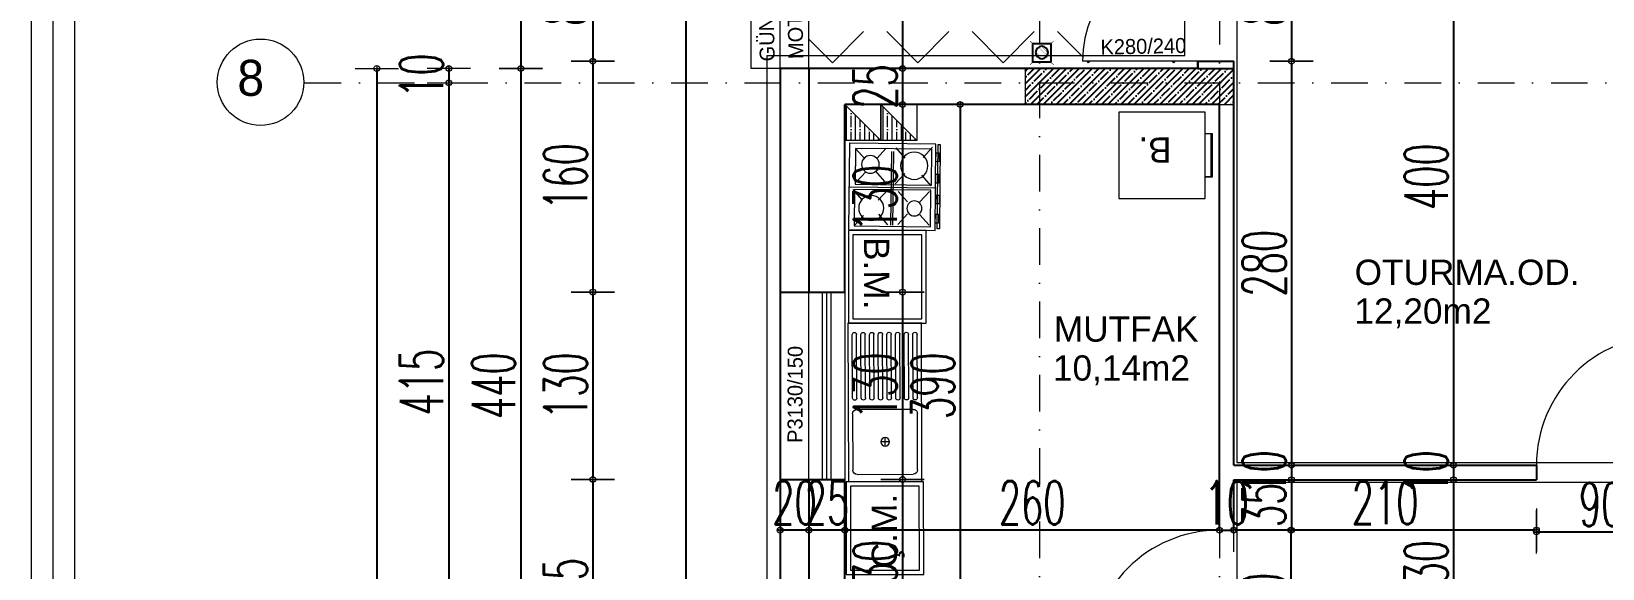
# Model space of a CAD drawing. Header units: millimetres. Extents: x -16104 to 67872, y -88009 to 12107.
# Drawn here: x 24713 to 25803, y -5982 to -5609 of the extents above; entities that cross this region are included whole.
import ezdxf

# ---------------------------------------------------------------- set-up
doc = ezdxf.new("R2010")
doc.units = ezdxf.units.MM
doc.linetypes.add('ACAD_ISO07W100', pattern=[3, 0, -3])
doc.linetypes.add('DASHDOTX2', pattern=[50.8, 25.4, -12.7, 0, -12.7])
doc.layers.get('0').update_dxf_attribs({"color": 241})
for name, color, linetype, lineweight in [('AKS', 1, 'ACAD_ISO07W100', 5), ('akslar', 144, 'Continuous', 20), ('baca', 46, 'Continuous', 5), ('balkon', 6, 'Continuous', 5), ('c05', 32, 'Continuous', 13), ('duvar', 123, 'Continuous', 25), ('emsal&kolon', 1, 'Continuous', 5), ('kapı', 3, 'Continuous', 5), ('OLCU', 54, 'Continuous', 13), ('pencere', 5, 'Continuous', 5), ('POZ', 36, 'Continuous', 18), ('SıVA', 40, 'Continuous', 9), ('tefriş', 30, 'Continuous', 5), ('ÖLÇÜ', 252, 'Continuous', 20)]:
    doc.layers.add(name, color=color, linetype=linetype, lineweight=lineweight)
doc.styles.add('DIM', font='Txttw.shx', dxfattribs={"width": 0.6})
doc.styles.add('M2', font='stylu.ttf', dxfattribs={"height": 10})
doc.dimstyles.new('50', dxfattribs={"dimscale": 0, "dimtxt": 30, "dimasz": 1, "dimexe": 0, "dimexo": 2, "dimgap": 4, "dimtad": 1, "dimdec": 0, "dimzin": 0, "dimdsep": 46, "dimtxsty": 'DIM', "dimblk1": 'DOT', "dimblk2": 'DOT', "dimsah": 1, "dimcen": 1.5, "dimdle": 3, "dimse1": 1, "dimse2": 1, "dimclrd": 256, "dimclre": 9, "dimclrt": 256, "dimadec": 0, "dimazin": 0, "dimtfac": 0.24, "dimtdec": 0, "dimtix": 1, "dimtmove": 2, "dimatfit": 3, "dimldrblk": 'DOT', "dimfxl": 0, "dimtolj": 1, "dimtzin": 15, "dimarcsym": 0})

# ---------------------------------------------------------------- blocks, each defined once
blk = doc.blocks.new('DOT')
for p, q in [((0, 15), (0, -15)), ((-2, 0), (0, 0)), ((2, 0), (0, 0))]:
    blk.add_line(p, q)
blk.add_circle((0, 0), 2)
blk = doc.blocks.new('*D7578')
at = {"layer": 'Defpoints', "color": 0, "transparency": 16777216}
for p in [(25317.4, -5484.6), (25317.4, -5634.6), (25317.4, -5634.6)]:
    blk.add_point(p, dxfattribs=at)
at = {"layer": 'OLCU', "lineweight": -2, "transparency": 16777216}
blk.add_line((25317.4, -5485.6), (25317.4, -5633.6), dxfattribs=at)
for p, rotation in [((25317.4, -5484.6), 90), ((25317.4, -5634.6), 270)]:
    blk.add_blockref('DOT', p, dxfattribs=dict(at, rotation=rotation))
at = {"layer": 'OLCU', "transparency": 16777216, "insert": (25298.4, -5559.6), "char_height": 30, "attachment_point": 5, "rotation": 90, "style": 'DIM'}
blk.add_mtext('\\A1;150', dxfattribs=at)
blk = doc.blocks.new('*D7579')
at = {"layer": 'Defpoints', "color": 0, "transparency": 16777216}
for p in [(25317.4, -5634.6), (25317.4, -5659.6), (25317.4, -5659.6)]:
    blk.add_point(p, dxfattribs=at)
at = {"layer": 'OLCU', "lineweight": -2, "transparency": 16777216}
for p, q in [((25317.4, -5633.6), (25317.4, -5632.6)), ((25317.4, -5634.6), (25317.4, -5659.6)), ((25317.4, -5660.6), (25317.4, -5661.6))]:
    blk.add_line(p, q, dxfattribs=at)
for p, rotation in [((25317.4, -5634.6), 270), ((25317.4, -5659.6), 90)]:
    blk.add_blockref('DOT', p, dxfattribs=dict(at, rotation=rotation))
at = {"layer": 'OLCU', "transparency": 16777216, "insert": (25298.4, -5647.1), "char_height": 30, "attachment_point": 5, "rotation": 90, "style": 'DIM'}
blk.add_mtext('\\A1;25', dxfattribs=at)
blk = doc.blocks.new('*D7580')
at = {"layer": 'Defpoints', "color": 0, "transparency": 16777216}
for p in [(25277.4, -5659.6), (25277.4, -5789.7), (25317.4, -5789.7)]:
    blk.add_point(p, dxfattribs=at)
at = {"layer": 'OLCU', "lineweight": -2, "transparency": 16777216}
blk.add_line((25317.4, -5660.6), (25317.4, -5788.7), dxfattribs=at)
for p, rotation in [((25317.4, -5659.6), 90), ((25317.4, -5789.7), 270)]:
    blk.add_blockref('DOT', p, dxfattribs=dict(at, rotation=rotation))
at = {"layer": 'OLCU', "transparency": 16777216, "insert": (25298.4, -5724.6), "char_height": 30, "attachment_point": 5, "rotation": 90, "style": 'DIM'}
blk.add_mtext('\\A1;130', dxfattribs=at)
blk = doc.blocks.new('*D7581')
at = {"layer": 'Defpoints', "color": 0, "transparency": 16777216}
for p in [(25277.4, -5789.7), (25277.4, -5919.7), (25317.4, -5919.7)]:
    blk.add_point(p, dxfattribs=at)
at = {"layer": 'OLCU', "lineweight": -2, "transparency": 16777216}
blk.add_line((25317.4, -5790.7), (25317.4, -5918.7), dxfattribs=at)
for p, rotation in [((25317.4, -5789.7), 90), ((25317.4, -5919.7), 270)]:
    blk.add_blockref('DOT', p, dxfattribs=dict(at, rotation=rotation))
at = {"layer": 'OLCU', "transparency": 16777216, "insert": (25298.4, -5854.7), "char_height": 30, "attachment_point": 5, "rotation": 90, "style": 'DIM'}
blk.add_mtext('\\A1;130', dxfattribs=at)
blk = doc.blocks.new('*D7267')
at = {"layer": 'Defpoints', "color": 0, "transparency": 16777216}
for p in [(25277.4, -5919.7), (25277.4, -6049.9), (25317.4, -6049.9)]:
    blk.add_point(p, dxfattribs=at)
at = {"layer": 'OLCU', "lineweight": -2, "transparency": 16777216}
blk.add_line((25317.4, -5920.7), (25317.4, -6048.9), dxfattribs=at)
for p, rotation in [((25317.4, -5919.7), 90), ((25317.4, -6049.9), 270)]:
    blk.add_blockref('DOT', p, dxfattribs=dict(at, rotation=rotation))
at = {"layer": 'OLCU', "transparency": 16777216, "insert": (25298.4, -5984.8), "char_height": 30, "attachment_point": 5, "rotation": 90, "style": 'DIM'}
blk.add_mtext('\\A1;130', dxfattribs=at)
blk = doc.blocks.new('*D7270')
at = {"layer": 'Defpoints', "color": 0, "transparency": 16777216}
for p in [(25327.4, -5659.6), (25332.4, -6049.9), (25357.4, -6049.9)]:
    blk.add_point(p, dxfattribs=at)
at = {"layer": 'OLCU', "lineweight": -2, "transparency": 16777216}
blk.add_line((25357.4, -5660.6), (25357.4, -6048.9), dxfattribs=at)
for p, rotation in [((25357.4, -5659.6), 90), ((25357.4, -6049.9), 270)]:
    blk.add_blockref('DOT', p, dxfattribs=dict(at, rotation=rotation))
at = {"layer": 'OLCU', "transparency": 16777216, "insert": (25338.4, -5854.7), "char_height": 30, "attachment_point": 5, "rotation": 90, "style": 'DIM'}
blk.add_mtext('\\A1;390', dxfattribs=at)
blk = doc.blocks.new('*D7277')
at = {"layer": 'Defpoints', "color": 0, "transparency": 16777216}
for p in [(25530.7, -5549.6), (25530.7, -5629.6), (25587.4, -5629.6)]:
    blk.add_point(p, dxfattribs=at)
at = {"layer": 'OLCU', "lineweight": -2, "transparency": 16777216}
blk.add_line((25587.4, -5550.6), (25587.4, -5628.6), dxfattribs=at)
for p, rotation in [((25587.4, -5549.6), 90), ((25587.4, -5629.6), 270)]:
    blk.add_blockref('DOT', p, dxfattribs=dict(at, rotation=rotation))
at = {"layer": 'OLCU', "transparency": 16777216, "insert": (25568.4, -5589.6), "char_height": 30, "attachment_point": 5, "rotation": 90, "style": 'DIM'}
blk.add_mtext('\\A1;80', dxfattribs=at)
blk = doc.blocks.new('*D7587')
at = {"layer": 'Defpoints', "color": 0, "transparency": 16777216}
for p in [(25547.4, -5629.6), (25547.4, -5909.9), (25587.4, -5909.9)]:
    blk.add_point(p, dxfattribs=at)
at = {"layer": 'OLCU', "lineweight": -2, "transparency": 16777216}
blk.add_line((25587.4, -5630.6), (25587.4, -5908.9), dxfattribs=at)
for p, rotation in [((25587.4, -5629.6), 90), ((25587.4, -5909.9), 270)]:
    blk.add_blockref('DOT', p, dxfattribs=dict(at, rotation=rotation))
at = {"layer": 'OLCU', "transparency": 16777216, "insert": (25568.4, -5769.7), "char_height": 30, "attachment_point": 5, "rotation": 90, "style": 'DIM'}
blk.add_mtext('\\A1;280', dxfattribs=at)
blk = doc.blocks.new('*D7278')
at = {"layer": 'Defpoints', "color": 0, "transparency": 16777216}
for p in [(25587.4, -5909.9), (25587.4, -5919.9), (25587.4, -5919.9)]:
    blk.add_point(p, dxfattribs=at)
at = {"layer": 'OLCU', "lineweight": -2, "transparency": 16777216}
for p, q in [((25587.4, -5908.9), (25587.4, -5907.9)), ((25587.4, -5909.9), (25587.4, -5919.9)), ((25587.4, -5920.9), (25587.4, -5921.9))]:
    blk.add_line(p, q, dxfattribs=at)
for p, rotation in [((25587.4, -5909.9), 270), ((25587.4, -5919.9), 90)]:
    blk.add_blockref('DOT', p, dxfattribs=dict(at, rotation=rotation))
at = {"layer": 'OLCU', "transparency": 16777216, "insert": (25568.4, -5914.9), "char_height": 30, "attachment_point": 5, "rotation": 90, "style": 'DIM'}
blk.add_mtext('\\A1;10', dxfattribs=at)
blk = doc.blocks.new('*D7588')
at = {"layer": 'Defpoints', "color": 0, "transparency": 16777216}
for p in [(25547.4, -5919.9), (25547.4, -5954.9), (25587.3, -5954.9)]:
    blk.add_point(p, dxfattribs=at)
at = {"layer": 'OLCU', "lineweight": -2, "transparency": 16777216}
for p, q in [((25587.3, -5918.9), (25587.3, -5917.9)), ((25587.3, -5919.9), (25587.3, -5954.9)), ((25587.3, -5955.9), (25587.3, -5956.9))]:
    blk.add_line(p, q, dxfattribs=at)
for p, rotation in [((25587.3, -5919.9), 270), ((25587.3, -5954.9), 90)]:
    blk.add_blockref('DOT', p, dxfattribs=dict(at, rotation=rotation))
at = {"layer": 'OLCU', "transparency": 16777216, "insert": (25568.3, -5937.4), "char_height": 30, "attachment_point": 5, "rotation": 90, "style": 'DIM'}
blk.add_mtext('\\A1;35', dxfattribs=at)
blk = doc.blocks.new('*D7279')
at = {"layer": 'Defpoints', "color": 0, "transparency": 16777216}
for p in [(25547.4, -5954.9), (25547.4, -6044.9), (25587, -6044.9)]:
    blk.add_point(p, dxfattribs=at)
at = {"layer": 'OLCU', "lineweight": -2, "transparency": 16777216}
blk.add_line((25587, -5955.9), (25587, -6043.9), dxfattribs=at)
for p, rotation in [((25587, -5954.9), 90), ((25587, -6044.9), 270)]:
    blk.add_blockref('DOT', p, dxfattribs=dict(at, rotation=rotation))
at = {"layer": 'OLCU', "transparency": 16777216, "insert": (25568, -5999.9), "char_height": 30, "attachment_point": 5, "rotation": 90, "style": 'DIM'}
blk.add_mtext('\\A1;90', dxfattribs=at)
blk = doc.blocks.new('*D7589')
at = {"layer": 'Defpoints', "color": 0, "transparency": 16777216}
for p in [(25699.9, -5509.6), (25699.9, -5909.9), (25699.9, -5909.9)]:
    blk.add_point(p, dxfattribs=at)
at = {"layer": 'OLCU', "lineweight": -2, "transparency": 16777216}
blk.add_line((25699.9, -5510.6), (25699.9, -5908.9), dxfattribs=at)
for p, rotation in [((25699.9, -5509.6), 90), ((25699.9, -5909.9), 270)]:
    blk.add_blockref('DOT', p, dxfattribs=dict(at, rotation=rotation))
at = {"layer": 'OLCU', "transparency": 16777216, "insert": (25680.9, -5709.7), "char_height": 30, "attachment_point": 5, "rotation": 90, "style": 'DIM'}
blk.add_mtext('\\A1;400', dxfattribs=at)
blk = doc.blocks.new('*D7284')
at = {"layer": 'Defpoints', "color": 0, "transparency": 16777216}
for p in [(25699.9, -5909.9), (25699.9, -5919.9), (25699.9, -5919.9)]:
    blk.add_point(p, dxfattribs=at)
at = {"layer": 'OLCU', "lineweight": -2, "transparency": 16777216}
for p, q in [((25699.9, -5908.9), (25699.9, -5907.9)), ((25699.9, -5909.9), (25699.9, -5919.9)), ((25699.9, -5920.9), (25699.9, -5921.9))]:
    blk.add_line(p, q, dxfattribs=at)
for p, rotation in [((25699.9, -5909.9), 270), ((25699.9, -5919.9), 90)]:
    blk.add_blockref('DOT', p, dxfattribs=dict(at, rotation=rotation))
at = {"layer": 'OLCU', "transparency": 16777216, "insert": (25680.9, -5914.9), "char_height": 30, "attachment_point": 5, "rotation": 90, "style": 'DIM'}
blk.add_mtext('\\A1;10', dxfattribs=at)
blk = doc.blocks.new('*D7285')
at = {"layer": 'Defpoints', "color": 0, "transparency": 16777216}
for p in [(25699.9, -5919.9), (25699.9, -6049.9), (25699.9, -6049.9)]:
    blk.add_point(p, dxfattribs=at)
at = {"layer": 'OLCU', "lineweight": -2, "transparency": 16777216}
blk.add_line((25699.9, -5920.9), (25699.9, -6048.9), dxfattribs=at)
for p, rotation in [((25699.9, -5919.9), 90), ((25699.9, -6049.9), 270)]:
    blk.add_blockref('DOT', p, dxfattribs=dict(at, rotation=rotation))
at = {"layer": 'OLCU', "transparency": 16777216, "insert": (25680.9, -5984.9), "char_height": 30, "attachment_point": 5, "rotation": 90, "style": 'DIM'}
blk.add_mtext('\\A1;130', dxfattribs=at)
blk = doc.blocks.new('*D7323')
at = {"layer": 'Defpoints', "color": 0, "transparency": 16777216}
for p in [(25537.4, -5954.9), (25547.4, -5954.9), (25547.4, -5954.9)]:
    blk.add_point(p, dxfattribs=at)
at = {"layer": 'OLCU', "lineweight": -2, "transparency": 16777216}
for p, q in [((25536.4, -5954.9), (25535.4, -5954.9)), ((25537.4, -5954.9), (25547.4, -5954.9)), ((25548.4, -5954.9), (25549.4, -5954.9))]:
    blk.add_line(p, q, dxfattribs=at)
blk.add_blockref('DOT', (25537.4, -5954.9), dxfattribs=at)
at = {"layer": 'OLCU', "lineweight": -2, "transparency": 16777216, "rotation": 180}
blk.add_blockref('DOT', (25547.4, -5954.9), dxfattribs=at)
at = {"layer": 'OLCU', "transparency": 16777216, "insert": (25542.4, -5935.9), "char_height": 30, "attachment_point": 5, "style": 'DIM'}
blk.add_mtext('\\A1;10', dxfattribs=at)
blk = doc.blocks.new('*D7324')
at = {"layer": 'Defpoints', "color": 0, "transparency": 16777216}
for p in [(25277.4, -5954.9), (25277.4, -5954.9), (25537.4, -5954.9)]:
    blk.add_point(p, dxfattribs=at)
at = {"layer": 'OLCU', "lineweight": -2, "transparency": 16777216}
blk.add_line((25536.4, -5954.9), (25278.4, -5954.9), dxfattribs=at)
at = {"layer": 'OLCU', "lineweight": -2, "transparency": 16777216, "rotation": 180}
blk.add_blockref('DOT', (25277.4, -5954.9), dxfattribs=at)
at = {"layer": 'OLCU', "lineweight": -2, "transparency": 16777216}
blk.add_blockref('DOT', (25537.4, -5954.9), dxfattribs=at)
at = {"layer": 'OLCU', "transparency": 16777216, "insert": (25407.4, -5935.9), "char_height": 30, "attachment_point": 5, "style": 'DIM'}
blk.add_mtext('\\A1;260', dxfattribs=at)
blk = doc.blocks.new('*D7325')
at = {"layer": 'Defpoints', "color": 0, "transparency": 16777216}
for p in [(25252.4, -5954.9), (25252.4, -5954.9), (25277.4, -5954.9)]:
    blk.add_point(p, dxfattribs=at)
at = {"layer": 'OLCU', "lineweight": -2, "transparency": 16777216}
for p, q in [((25251.4, -5954.9), (25250.4, -5954.9)), ((25277.4, -5954.9), (25252.4, -5954.9)), ((25278.4, -5954.9), (25279.4, -5954.9))]:
    blk.add_line(p, q, dxfattribs=at)
blk.add_blockref('DOT', (25252.4, -5954.9), dxfattribs=at)
at = {"layer": 'OLCU', "lineweight": -2, "transparency": 16777216, "rotation": 180}
blk.add_blockref('DOT', (25277.4, -5954.9), dxfattribs=at)
at = {"layer": 'OLCU', "transparency": 16777216, "insert": (25264.9, -5935.9), "char_height": 30, "attachment_point": 5, "style": 'DIM'}
blk.add_mtext('\\A1;25', dxfattribs=at)
blk = doc.blocks.new('*D7326')
at = {"layer": 'Defpoints', "color": 0, "transparency": 16777216}
for p in [(25232.4, -5954.9), (25232.4, -5954.9), (25252.4, -5954.9)]:
    blk.add_point(p, dxfattribs=at)
at = {"layer": 'OLCU', "lineweight": -2, "transparency": 16777216}
for p, q in [((25231.4, -5954.9), (25230.4, -5954.9)), ((25252.4, -5954.9), (25232.4, -5954.9)), ((25253.4, -5954.9), (25254.4, -5954.9))]:
    blk.add_line(p, q, dxfattribs=at)
blk.add_blockref('DOT', (25232.4, -5954.9), dxfattribs=at)
at = {"layer": 'OLCU', "lineweight": -2, "transparency": 16777216, "rotation": 180}
blk.add_blockref('DOT', (25252.4, -5954.9), dxfattribs=at)
at = {"layer": 'OLCU', "transparency": 16777216, "insert": (25242.4, -5935.9), "char_height": 30, "attachment_point": 5, "style": 'DIM'}
blk.add_mtext('\\A1;20', dxfattribs=at)
blk = doc.blocks.new('*D7622')
at = {"layer": 'Defpoints', "color": 0, "transparency": 16777216}
for p in [(25547.4, -5919.9), (25757.4, -5919.9), (25757.4, -5954.8)]:
    blk.add_point(p, dxfattribs=at)
at = {"layer": 'OLCU', "lineweight": -2, "transparency": 16777216}
blk.add_line((25548.4, -5954.8), (25756.4, -5954.8), dxfattribs=at)
at = {"layer": 'OLCU', "lineweight": -2, "transparency": 16777216, "rotation": 180}
blk.add_blockref('DOT', (25547.4, -5954.8), dxfattribs=at)
at = {"layer": 'OLCU', "lineweight": -2, "transparency": 16777216}
blk.add_blockref('DOT', (25757.4, -5954.8), dxfattribs=at)
at = {"layer": 'OLCU', "transparency": 16777216, "insert": (25652.4, -5935.8), "char_height": 30, "attachment_point": 5, "style": 'DIM'}
blk.add_mtext('\\A1;210', dxfattribs=at)
blk = doc.blocks.new('*D7623')
at = {"layer": 'Defpoints', "color": 0, "transparency": 16777216}
for p in [(25757.4, -5919.9), (25847.4, -5919.9), (25847.4, -5956.1)]:
    blk.add_point(p, dxfattribs=at)
at = {"layer": 'OLCU', "lineweight": -2, "transparency": 16777216}
blk.add_line((25758.4, -5956.1), (25846.4, -5956.1), dxfattribs=at)
at = {"layer": 'OLCU', "lineweight": -2, "transparency": 16777216, "rotation": 180}
blk.add_blockref('DOT', (25757.4, -5956.1), dxfattribs=at)
at = {"layer": 'OLCU', "lineweight": -2, "transparency": 16777216}
blk.add_blockref('DOT', (25847.4, -5956.1), dxfattribs=at)
at = {"layer": 'OLCU', "transparency": 16777216, "insert": (25802.4, -5937.1), "char_height": 30, "attachment_point": 5, "style": 'DIM'}
blk.add_mtext('\\A1;90', dxfattribs=at)
blk = doc.blocks.new('*D7420')
at = {"layer": 'Defpoints', "color": 0, "transparency": 16777216}
for p in [(25402.4, -5269.6), (25412.4, -6281.8), (25412.4, -6316.8)]:
    blk.add_point(p, dxfattribs=at)
at = {"layer": 'OLCU', "lineweight": -2, "transparency": 16777216}
for p, q in [((25401.4, -6281.8), (25400.4, -6281.8)), ((25402.4, -6281.8), (25412.4, -6281.8)), ((25413.4, -6281.8), (25414.4, -6281.8))]:
    blk.add_line(p, q, dxfattribs=at)
blk.add_blockref('DOT', (25402.4, -6281.8), dxfattribs=at)
at = {"layer": 'OLCU', "lineweight": -2, "transparency": 16777216, "rotation": 180}
blk.add_blockref('DOT', (25412.4, -6281.8), dxfattribs=at)
at = {"layer": 'OLCU', "transparency": 16777216, "insert": (25407.4, -6262.8), "char_height": 30, "attachment_point": 5, "style": 'DIM'}
blk.add_mtext('\\A1;10', dxfattribs=at)
blk = doc.blocks.new('*D7422')
at = {"layer": 'Defpoints', "color": 0, "transparency": 16777216}
for p in [(25537.4, -5234.6), (26042.3, -5234.6), (26042.3, -6281.8)]:
    blk.add_point(p, dxfattribs=at)
at = {"layer": 'OLCU', "lineweight": -2, "transparency": 16777216}
blk.add_line((25538.4, -5234.6), (26041.3, -5234.6), dxfattribs=at)
at = {"layer": 'OLCU', "lineweight": -2, "transparency": 16777216, "rotation": 180}
blk.add_blockref('DOT', (25537.4, -5234.6), dxfattribs=at)
at = {"layer": 'OLCU', "lineweight": -2, "transparency": 16777216}
blk.add_blockref('DOT', (26042.3, -5234.6), dxfattribs=at)
at = {"layer": 'OLCU', "transparency": 16777216, "insert": (25789.9, -5215.6), "char_height": 30, "attachment_point": 5, "style": 'DIM'}
blk.add_mtext('\\A1;505', dxfattribs=at)
blk = doc.blocks.new('*D7430')
at = {"layer": 'Defpoints', "color": 0, "transparency": 16777216}
for p in [(25152.4, -5789.7), (25102.4, -5919.7), (25152.4, -5919.7)]:
    blk.add_point(p, dxfattribs=at)
at = {"layer": 'OLCU', "lineweight": -2, "transparency": 16777216}
blk.add_line((25102.4, -5790.7), (25102.4, -5918.7), dxfattribs=at)
for p, rotation in [((25102.4, -5789.7), 90), ((25102.4, -5919.7), 270)]:
    blk.add_blockref('DOT', p, dxfattribs=dict(at, rotation=rotation))
at = {"layer": 'OLCU', "transparency": 16777216, "insert": (25083.4, -5854.7), "char_height": 30, "attachment_point": 5, "rotation": 90, "style": 'DIM'}
blk.add_mtext('\\A1;130', dxfattribs=at)
blk = doc.blocks.new('*D7431')
at = {"layer": 'Defpoints', "color": 0, "transparency": 16777216}
for p in [(25152.4, -5919.7), (25102.4, -6074.9), (25152.4, -6074.9)]:
    blk.add_point(p, dxfattribs=at)
at = {"layer": 'OLCU', "lineweight": -2, "transparency": 16777216}
blk.add_line((25102.4, -5920.7), (25102.4, -6073.9), dxfattribs=at)
for p, rotation in [((25102.4, -5919.7), 90), ((25102.4, -6074.9), 270)]:
    blk.add_blockref('DOT', p, dxfattribs=dict(at, rotation=rotation))
at = {"layer": 'OLCU', "transparency": 16777216, "insert": (25083.4, -5997.3), "char_height": 30, "attachment_point": 5, "rotation": 90, "style": 'DIM'}
blk.add_mtext('\\A1;155', dxfattribs=at)
blk = doc.blocks.new('*D7440')
at = {"layer": 'Defpoints', "color": 0, "transparency": 16777216}
for p in [(24987.4, -5634.6), (24952.4, -7444.1), (24987.4, -7444.1)]:
    blk.add_point(p, dxfattribs=at)
at = {"layer": 'OLCU', "lineweight": -2, "transparency": 16777216}
blk.add_line((24952.4, -5635.6), (24952.4, -7443.1), dxfattribs=at)
for p, rotation in [((24952.4, -5634.6), 90), ((24952.4, -7444.1), 270)]:
    blk.add_blockref('DOT', p, dxfattribs=dict(at, rotation=rotation))
at = {"layer": 'OLCU', "transparency": 16777216, "insert": (24933.4, -6539.3), "char_height": 30, "attachment_point": 5, "rotation": 90, "style": 'DIM'}
blk.add_mtext('\\A1;1810', dxfattribs=at)
blk = doc.blocks.new('*D7466')
at = {"layer": 'Defpoints', "color": 0, "transparency": 16777216}
for p in [(25152.4, -5549.6), (25102.4, -5629.6), (25152.4, -5629.6)]:
    blk.add_point(p, dxfattribs=at)
at = {"layer": 'OLCU', "lineweight": -2, "transparency": 16777216}
blk.add_line((25102.4, -5550.6), (25102.4, -5628.6), dxfattribs=at)
for p, rotation in [((25102.4, -5549.6), 90), ((25102.4, -5629.6), 270)]:
    blk.add_blockref('DOT', p, dxfattribs=dict(at, rotation=rotation))
at = {"layer": 'OLCU', "transparency": 16777216, "insert": (25083.4, -5589.6), "char_height": 30, "attachment_point": 5, "rotation": 90, "style": 'DIM'}
blk.add_mtext('\\A1;80', dxfattribs=at)
blk = doc.blocks.new('*D7467')
at = {"layer": 'Defpoints', "color": 0, "transparency": 16777216}
for p in [(25152.4, -5629.6), (25102.4, -5789.7), (25152.4, -5789.7)]:
    blk.add_point(p, dxfattribs=at)
at = {"layer": 'OLCU', "lineweight": -2, "transparency": 16777216}
blk.add_line((25102.4, -5630.6), (25102.4, -5788.7), dxfattribs=at)
for p, rotation in [((25102.4, -5629.6), 90), ((25102.4, -5789.7), 270)]:
    blk.add_blockref('DOT', p, dxfattribs=dict(at, rotation=rotation))
at = {"layer": 'OLCU', "transparency": 16777216, "insert": (25083.4, -5709.6), "char_height": 30, "attachment_point": 5, "rotation": 90, "style": 'DIM'}
blk.add_mtext('\\A1;160', dxfattribs=at)
blk = doc.blocks.new('*D7474')
at = {"layer": 'Defpoints', "color": 0, "transparency": 16777216}
for p in [(25152.4, -5634.6), (25052.4, -6074.9), (25152.4, -6074.9)]:
    blk.add_point(p, dxfattribs=at)
at = {"layer": 'OLCU', "lineweight": -2, "transparency": 16777216}
blk.add_line((25052.4, -5635.6), (25052.4, -6073.9), dxfattribs=at)
for p, rotation in [((25052.4, -5634.6), 90), ((25052.4, -6074.9), 270)]:
    blk.add_blockref('DOT', p, dxfattribs=dict(at, rotation=rotation))
at = {"layer": 'OLCU', "transparency": 16777216, "insert": (25033.4, -5854.7), "char_height": 30, "attachment_point": 5, "rotation": 90, "style": 'DIM'}
blk.add_mtext('\\A1;440', dxfattribs=at)
blk = doc.blocks.new('*D7475')
at = {"layer": 'Defpoints', "color": 0, "transparency": 16777216}
for p in [(25152.4, -5484.6), (25052.4, -5634.6), (25152.4, -5634.6)]:
    blk.add_point(p, dxfattribs=at)
at = {"layer": 'OLCU', "lineweight": -2, "transparency": 16777216}
blk.add_line((25052.4, -5485.6), (25052.4, -5633.6), dxfattribs=at)
for p, rotation in [((25052.4, -5484.6), 90), ((25052.4, -5634.6), 270)]:
    blk.add_blockref('DOT', p, dxfattribs=dict(at, rotation=rotation))
at = {"layer": 'OLCU', "transparency": 16777216, "insert": (25033.4, -5559.6), "char_height": 30, "attachment_point": 5, "rotation": 90, "style": 'DIM'}
blk.add_mtext('\\A1;150', dxfattribs=at)
blk = doc.blocks.new('ocak')
at = {"layer": 'tefriş', "linetype": 'Continuous'}
for p, q in [((16296.7, -4660.2), (16356.7, -4660.2)), ((16296.7, -4720.2), (16296.7, -4660.2)), ((16300.3, -4664.4), (16325.2, -4664.4)), ((16300.3, -4717.4), (16300.3, -4664.4)), ((16307.5, -4670.9), (16300.3, -4664.4)), ((16316.6, -4671.6), (16323.8, -4665.1)), ((16325.2, -4664.4), (16325.2, -4717.4)), ((16327.1, -4660.2), (16327.1, -4720.2)), ((16336, -4669.4), (16328.8, -4663)), ((16328.8, -4664), (16354.1, -4664)), ((16328.8, -4717), (16328.8, -4664)), ((16346.9, -4670.5), (16354.1, -4664)), ((16354.1, -4664), (16354.1, -4717)), ((16356.7, -4660.2), (16356.7, -4720.2)), ((16323, -4685), (16315.8, -4678.5)), ((16300, -4685.7), (16307.2, -4679.2)), ((16302.1, -4689.3), (16353.4, -4689.3)), ((16328.8, -4687.1), (16336, -4680.6)), ((16353, -4687.5), (16345.8, -4681)), ((16306.8, -4699), (16299.6, -4692.6)), ((16302.1, -4690.7), (16353.4, -4690.7)), ((16317.3, -4698.7), (16324.5, -4692.2)), ((16337.1, -4700.9), (16329.9, -4694.3)), ((16345.4, -4700.9), (16352.7, -4694.3)), ((16298.9, -4717.8), (16306.1, -4711.3)), ((16325.6, -4717.1), (16318.4, -4710.6)), ((16329.6, -4716), (16336.8, -4709.5)), ((16353, -4716), (16345.8, -4709.5)), ((16356.7, -4720.2), (16296.7, -4720.2)), ((16297, -4721.7), (16297, -4723.2)), ((16355.5, -4721.7), (16297, -4721.7)), ((16325.2, -4717.4), (16300.3, -4717.4)), ((16308.9, -4720.3), (16302.8, -4720.3)), ((16302.8, -4720.3), (16302.8, -4722.5)), ((16302.8, -4722.5), (16308.9, -4722.5)), ((16308.9, -4722.5), (16308.9, -4720.3)), ((16317.6, -4720.3), (16317.6, -4722.5)), ((16323.8, -4720.3), (16317.6, -4720.3)), ((16317.6, -4722.5), (16323.8, -4722.5)), ((16323.8, -4722.5), (16323.8, -4720.3)), ((16354.1, -4717), (16328.8, -4717)), ((16338.2, -4720.6), (16332.1, -4720.6)), ((16332.1, -4720.6), (16332.1, -4722.8)), ((16338.2, -4722.8), (16338.2, -4720.6)), ((16345.4, -4720.3), (16345.4, -4722.5)), ((16351.5, -4720.3), (16345.4, -4720.3)), ((16345.4, -4722.5), (16351.5, -4722.5)), ((16351.5, -4722.5), (16351.5, -4720.3)), ((16355.5, -4723.2), (16355.5, -4721.7)), ((16297, -4723.2), (16355.5, -4723.2)), ((16332.1, -4722.8), (16338.2, -4722.8))]:
    blk.add_line(p, q, dxfattribs=at).dxf.unprotected_set("ltscale", 0)
for centre, radius in [((16341.6, -4675.7), 8.68), ((16311.3, -4674.8), 6.15), ((16311.9, -4705.3), 9.47), ((16341.5, -4705.7), 5.22)]:
    blk.add_circle(centre, radius, dxfattribs=at).dxf.unprotected_set("ltscale", 0)
blk = doc.blocks.new('öu')
at = {"layer": 'tefriş'}
for points in [[(2091, -468.9), (2091, -404.7), (2037.2, -404.7), (2037.2, -468.9)], [(2088, -465.9), (2088, -407.7), (2040.2, -407.7), (2040.2, -465.9)]]:
    blk.add_lwpolyline(points, close=True, dxfattribs=at)
at = {"layer": 'tefriş', "insert": (2047.9, -459.4), "char_height": 17.5, "width": 1076.841, "attachment_point": 9, "rotation": 270}
blk.add_mtext('{\\fArial|b0|i0|c162|p34;B.M.}', dxfattribs=at)
blk = doc.blocks.new('nb')
at = {"layer": 'tefriş'}
for points in [[(2093.6, -356.3), (2093.6, -292.1), (2039.8, -292.1), (2039.8, -356.3)], [(2090.6, -353.3), (2090.6, -295.1), (2042.8, -295.1), (2042.8, -353.3)]]:
    blk.add_lwpolyline(points, close=True, dxfattribs=at)
at = {"layer": 'tefriş', "insert": (2053, -348), "char_height": 17.5, "width": 1076.841, "attachment_point": 9, "rotation": 270}
blk.add_mtext('{\\fArial|b0|i0|c162|p34;Ç.M.}', dxfattribs=at)
blk = doc.blocks.new('new block')
at = {"layer": 'tefriş'}
for p, q in [((1269.9, 5670.3), (1379.9, 5670.3)), ((1269.9, 5619.3), (1269.9, 5670.3)), ((1274.9, 5625.3), (1274.9, 5664.3)), ((1277.9, 5667.3), (1316.9, 5667.3)), ((1319.9, 5664.3), (1319.9, 5625.3)), ((1327.9, 5667.3), (1371.9, 5667.3)), ((1327.9, 5664.3), (1371.9, 5664.3)), ((1327.9, 5661.3), (1371.9, 5661.3)), ((1379.9, 5670.3), (1379.9, 5619.3)), ((1327.9, 5658.3), (1371.9, 5658.3)), ((1327.9, 5655.3), (1371.9, 5655.3)), ((1327.9, 5652.3), (1371.9, 5652.3)), ((1294.4, 5644.8), (1300.4, 5644.8)), ((1297.4, 5647.8), (1297.4, 5641.8)), ((1327.9, 5649.3), (1371.9, 5649.3)), ((1327.9, 5646.3), (1371.9, 5646.3)), ((1327.9, 5643.3), (1371.9, 5643.3)), ((1327.9, 5640.3), (1371.9, 5640.3)), ((1327.9, 5637.3), (1371.9, 5637.3)), ((1327.9, 5634.3), (1371.9, 5634.3)), ((1327.9, 5631.3), (1371.9, 5631.3)), ((1327.9, 5628.3), (1371.9, 5628.3)), ((1379.9, 5619.3), (1269.9, 5619.3)), ((1316.9, 5622.3), (1277.9, 5622.3)), ((1327.9, 5625.3), (1371.9, 5625.3)), ((1327.9, 5622.3), (1371.9, 5622.3))]:
    blk.add_line(p, q, dxfattribs=at)
blk.add_circle((1297.4, 5644.8), 3, dxfattribs=at)
for centre, radius, start, end in [((1277.9, 5664.3), 3, 90, 180), ((1316.9, 5664.3), 3, 0, 90), ((1327.9, 5665.8), 1.5, 90, 270), ((1327.9, 5659.8), 1.5, 90, 270), ((1371.9, 5665.8), 1.5, 270, 90), ((1371.9, 5659.8), 1.5, 270, 90), ((1327.9, 5653.8), 1.5, 90, 270), ((1371.9, 5653.8), 1.5, 270, 90), ((1327.9, 5647.8), 1.5, 90, 270), ((1327.9, 5641.8), 1.5, 90, 270), ((1371.9, 5647.8), 1.5, 270, 90), ((1371.9, 5641.8), 1.5, 270, 90), ((1327.9, 5635.8), 1.5, 90, 270), ((1327.9, 5629.8), 1.5, 90, 270), ((1371.9, 5635.8), 1.5, 270, 90), ((1371.9, 5629.8), 1.5, 270, 90), ((1277.9, 5625.3), 3, 180, 270), ((1316.9, 5625.3), 3, 270, 0), ((1327.9, 5623.8), 1.5, 90, 270), ((1371.9, 5623.8), 1.5, 270, 90)]:
    blk.add_arc(centre, radius, start, end, dxfattribs=at)
blk = doc.blocks.new('*D7507')
at = {"layer": 'Defpoints', "color": 0, "transparency": 16777216}
for p in [(25052.4, -5634.6), (25002.4, -5644.6), (25052.4, -5644.6)]:
    blk.add_point(p, dxfattribs=at)
at = {"layer": 'OLCU', "lineweight": -2, "transparency": 16777216}
for p, q in [((25002.4, -5633.6), (25002.4, -5632.6)), ((25002.4, -5634.6), (25002.4, -5644.6)), ((25002.4, -5645.6), (25002.4, -5646.6))]:
    blk.add_line(p, q, dxfattribs=at)
for p, rotation in [((25002.4, -5634.6), 270), ((25002.4, -5644.6), 90)]:
    blk.add_blockref('DOT', p, dxfattribs=dict(at, rotation=rotation))
at = {"layer": 'OLCU', "transparency": 16777216, "insert": (24983.4, -5639.6), "char_height": 30, "attachment_point": 5, "rotation": 90, "style": 'DIM'}
blk.add_mtext('\\A1;10', dxfattribs=at)
blk = doc.blocks.new('*D7508')
at = {"layer": 'Defpoints', "color": 0, "transparency": 16777216}
for p in [(25002.4, -5644.6), (25002.4, -6059.9), (25002.4, -6059.9)]:
    blk.add_point(p, dxfattribs=at)
at = {"layer": 'OLCU', "lineweight": -2, "transparency": 16777216}
blk.add_line((25002.4, -5645.6), (25002.4, -6058.9), dxfattribs=at)
for p, rotation in [((25002.4, -5644.6), 90), ((25002.4, -6059.9), 270)]:
    blk.add_blockref('DOT', p, dxfattribs=dict(at, rotation=rotation))
at = {"layer": 'OLCU', "transparency": 16777216, "insert": (24983.4, -5852.2), "char_height": 30, "attachment_point": 5, "rotation": 90, "style": 'DIM'}
blk.add_mtext('\\A1;415', dxfattribs=at)
blk = doc.blocks.new('*D7519')
at = {"layer": 'Defpoints', "color": 0, "transparency": 16777216}
for p in [(25167.1, -5484.6), (25167.1, -5484.6), (25167.1, -7594.1)]:
    blk.add_point(p, dxfattribs=at)
at = {"layer": 'OLCU', "lineweight": -2, "transparency": 16777216}
blk.add_line((25167.1, -7593.1), (25167.1, -5485.6), dxfattribs=at)
for p, rotation in [((25167.1, -5484.6), 90), ((25167.1, -7594.1), 270)]:
    blk.add_blockref('DOT', p, dxfattribs=dict(at, rotation=rotation))
at = {"layer": 'OLCU', "transparency": 16777216, "insert": (25148.1, -6539.3), "char_height": 30, "attachment_point": 5, "rotation": 90, "style": 'DIM'}
blk.add_mtext('\\A1;2110', dxfattribs=at)
blk = doc.blocks.new('A$C412C2498')
at = {"color": 5, "const_width": 0.6}
for points in [[(3.6, 24.3), (0.2, 27)], [(23.8, 24.3), (27.3, 27)], [(3.6, 3), (0.2, 0.2)], [(23.8, 3), (27.3, 0.2)]]:
    blk.add_lwpolyline(points, dxfattribs=at)
at = {"color": 5}
blk.add_lwpolyline([(23.8, 24.3), (3.6, 24.3), (3.6, 3), (23.8, 3)], close=True, dxfattribs=at)
at = {"const_width": 0.1}
for points in [[(6.7, 12.2), (14.6, 20.2)], [(6.8, 14.5), (12.4, 20.1)], [(7.1, 10.4), (16.4, 19.7)], [(7.9, 9.1), (17.8, 19)], [(8.8, 8), (18.9, 18.1)], [(10, 7.1), (19.8, 16.9)], [(11.3, 6.4), (20.4, 15.6)], [(13, 6), (20.8, 13.8)], [(14.8, 6.1), (20.8, 12.1)], [(17.4, 7), (19.8, 9.4)]]:
    blk.add_lwpolyline(points, dxfattribs=at)
blk.add_circle((13.7, 13.1), 7.12)
blk = doc.blocks.new('A$C5E2C1EC0')
at = {"xscale": 0.6105719971092185, "yscale": 0.6105719971092185, "zscale": 0.6105719971092185}
blk.add_blockref('A$C412C2498', (0, 0), dxfattribs=at)

msp = doc.modelspace()

# ---------------------------------------------------------------- hatches: boundary and pattern name
h = msp.add_hatch()
h.set_pattern_fill('ANSI35,_O', color=256)
h.set_pattern_definition([(45, (14410.221, -17059.605), (-4.490128, 4.490128), []), (45, (14414.711, -17059.605), (-4.490128, 4.490128), [7.9375, -1.5875, 0, -1.5875])])
h.paths.add_polyline_path([(25537.4, -5634.6), (25522.4, -5634.6), (25412.4, -5634.6), (25412.4, -5644.6), (25537.4, -5644.6)])
h.paths.add_polyline_path([(25412.4, -5634.6), (25402.4, -5634.6), (25402.4, -5644.6), (25412.4, -5644.6)])
h.paths.add_polyline_path([(25412.4, -5644.6), (25402.4, -5644.6), (25402.4, -5659.6), (25412.4, -5659.6)])
h.paths.add_polyline_path([(25537.4, -5644.6), (25412.4, -5644.6), (25412.4, -5659.6), (25537.4, -5659.6)])
h.paths.add_polyline_path([(25547.4, -5644.6), (25537.4, -5644.6), (25537.4, -5659.6), (25547.4, -5659.6)])
h.paths.add_polyline_path([(25547.4, -5634.6), (25537.4, -5634.6), (25537.4, -5644.6), (25547.4, -5644.6)])
at = {"layer": 'ÖLÇÜ'}
h = msp.add_hatch(dxfattribs=at)
h.set_pattern_fill('ANGLE,_O', color=256, scale=6, angle=45)
h.set_pattern_definition([(45, (10806.83, 0), (-29.63485, 29.63485), [30.48, -11.43]), (135, (10806.83, 0), (-29.63485, -29.63485), [30.48, -11.43])])
h.paths.add_polyline_path([(25252.4, -5484.6), (25252.4, -5634.6), (25412.4, -5634.6), (25412.4, -5484.6)])
h.paths.add_polyline_path([(25522.4, -5484.6), (25412.4, -5484.6), (25412.4, -5634.6), (25522.4, -5634.6), (25522.4, -5629.6), (25442.4, -5629.6, -0.414214), (25522.4, -5549.6)])
h.paths.add_polyline_path([(25220.3, -5508.1), (25264.4, -5508.1), (25264.4, -5553.1), (25220.3, -5553.1)], flags=9)
h.paths.add_polyline_path([(25356.7, -5508.1), (25418, -5508.1), (25418, -5553.1), (25356.7, -5553.1)], flags=9)
h.paths.add_polyline_path([(25275.9, -5496.6), (25275.9, -5452.5), (25320.9, -5452.5), (25320.9, -5496.6)], flags=9)
h.paths.add_polyline_path([(25275.9, -5588.5), (25275.9, -5530.6), (25320.9, -5530.6), (25320.9, -5588.5)], flags=24)
h.paths.add_polyline_path([(25275.9, -5669.1), (25275.9, -5625), (25320.9, -5625), (25320.9, -5669.1)], flags=9)
h.paths.add_polyline_path([(25341.1, -5567.3), (25429.8, -5567.3), (25429.8, -5597.1), (25341.1, -5597.1)], flags=9)
h.paths.add_polyline_path([(25338.2, -5540.9), (25442.3, -5540.9), (25442.3, -5567.7), (25338.2, -5567.7)], flags=9)
h.paths.add_polyline_path([(25512.8, -5508.1), (25556.9, -5508.1), (25556.9, -5553.1), (25512.8, -5553.1)], flags=9)
h = msp.add_hatch(dxfattribs=at)
h.set_pattern_fill('ANSI35,_O', color=256, angle=45)
h.set_pattern_definition([(90, (10806.828, 0), (-6.35, 1e-15), []), (90, (10810.003, 3.175), (-6.35, 1e-15), [7.9375, -1.5875, 0, -1.5875])])
h.paths.add_polyline_path([(25277.4, -5659.6), (25277.4, -5684.6), (25302.4, -5684.6)])
h.paths.add_polyline_path([(25302.4, -5659.6), (25302.4, -5684.6), (25327.4, -5684.6)])

# ---------------------------------------------------------------- linework, layer by layer
at = {"layer": 'AKS', "linetype": 'ByBlock'}
msp.add_circle((24871.7, -5644.2), 30, dxfattribs=at)
at = {"layer": 'akslar', "linetype": 'DASHDOTX2'}
for p, q in [((25412.4, -5134.6), (25412.4, -7944.1)), ((25537.4, -5134.6), (25537.4, -7944.1)), ((24902.3, -5644.6), (27952.3, -5644.6))]:
    msp.add_line(p, q, dxfattribs=at)
at = {"layer": 'baca'}
for points in [[(25277.4, -5659.6), (25302.4, -5659.6), (25302.4, -5684.6), (25277.4, -5684.6), (25277.4, -5659.6), (25302.4, -5684.6)], [(25302.4, -5659.6), (25327.4, -5659.6), (25327.4, -5684.6), (25302.4, -5684.6), (25302.4, -5659.6), (25327.4, -5684.6)]]:
    msp.add_lwpolyline(points, dxfattribs=at)
at = {"layer": 'balkon'}
for p, q in [((25212.4, -5634.6), (25212.4, -5444.6)), ((25232.4, -5634.6), (25232.4, -5464.6)), ((25252.4, -5634.6), (25252.4, -5484.6)), ((25232.4, -5634.6), (25212.4, -5634.6))]:
    msp.add_line(p, q, dxfattribs=at)
at = {"layer": 'c05'}
for points in [[(28242.9, -8120), (28242.9, -8330.3), (24712.7, -8330.3), (24712.7, -4952.5), (28242.9, -4952.5), (28242.9, -6808.6)], [(28227.9, -8120), (28227.9, -8315.3), (24727.7, -8315.3), (24727.7, -4967.5), (28227.9, -4967.5), (28227.9, -6808.6)], [(28212.9, -8120), (28212.9, -8300.3), (24742.7, -8300.3), (24742.7, -4982.5), (28212.9, -4982.5), (28212.9, -6808.6)]]:
    msp.add_lwpolyline(points, dxfattribs=at)
at = {"layer": 'duvar'}
for p, q in [((25232.4, -5634.6), (25232.4, -5789.7)), ((25252.4, -5634.6), (25232.4, -5634.6)), ((25522.4, -5634.6), (25252.4, -5634.6)), ((25252.4, -5634.6), (25252.4, -5789.7)), ((25522.4, -5634.6), (25522.4, -5629.6)), ((25522.4, -5629.6), (25522.4, -5634.6)), ((25522.4, -5629.6), (25547.4, -5629.6)), ((25522.4, -5634.6), (25522.4, -5634.6)), ((25522.4, -5634.6), (25547.4, -5634.6)), ((25547.4, -5909.9), (25547.4, -5629.6)), ((25547.4, -5909.9), (25547.4, -5629.6)), ((25537.4, -5659.6), (25277.4, -5659.6)), ((25277.4, -5789.7), (25277.4, -5659.6)), ((25537.4, -5954.9), (25537.4, -5659.6)), ((25232.4, -5789.7), (25277.4, -5789.7)), ((25232.4, -5789.7), (25232.4, -5919.7)), ((25547.4, -5909.9), (25757.4, -5909.9)), ((25757.4, -5909.9), (25757.4, -5919.9)), ((25232.4, -5919.7), (25232.4, -6074.9)), ((25232.4, -5919.7), (25277.4, -5919.7)), ((25252.4, -5919.7), (25252.4, -6074.9)), ((25277.4, -6049.9), (25277.4, -5919.7)), ((25547.4, -5919.9), (25757.4, -5919.9)), ((25547.4, -5929.9), (25547.4, -5919.9)), ((25547.4, -5954.9), (25547.4, -5919.9)), ((25547.4, -5929.9), (25547.4, -5919.9)), ((25537.4, -5954.9), (25547.4, -5954.9))]:
    msp.add_line(p, q, dxfattribs=at)
at = {"layer": 'emsal&kolon'}
msp.add_lwpolyline([(25402.4, -5634.6), (25402.4, -5659.6), (25547.4, -5659.6), (25547.4, -5634.6), (25402.4, -5634.6)], dxfattribs=at)
at = {"layer": 'kapı'}
msp.add_line((25522.4, -5629.6), (25442.4, -5629.6), dxfattribs=at)
for centre, radius in [((25522.4, -5629.6), 80), ((25847.4, -5909.9), 90), ((25537.4, -6044.9), 90)]:
    msp.add_arc(centre, radius, 90, 180, dxfattribs=at)
at = {"layer": 'pencere'}
for p, q in [((25252.4, -5919.7), (25252.4, -5789.7)), ((25261.9, -5919.7), (25261.9, -5789.7)), ((25264.9, -5919.7), (25264.9, -5789.7)), ((25267.9, -5919.7), (25267.9, -5789.7)), ((25277.4, -5789.7), (25277.4, -5919.7))]:
    msp.add_line(p, q, dxfattribs=at)
at = {"layer": 'SıVA'}
for points in [[(26992.4, -6842.6), (26992.4, -7357.1), (26857.4, -7357.1), (26857.4, -7617.1), (26075.4, -7617.1), (26075.4, -7447.1), (25855.4, -7447.1), (25855.4, -6592.6), (25393.4, -6592.6), (25393.4, -6077.9), (25223.4, -6077.9), (25223.4, -5625.6), (25513.4, -5625.6), (25513.4, -5455.6), (27335.4, -5455.6), (27335.4, -5625.6), (27625.4, -5625.6), (27625.4, -6077.9), (27455.4, -6077.9), (27455.4, -6572.6), (27295.4, -6572.6), (27295.4, -6842.6)], [(25850.4, -5511.6), (25549.4, -5511.6), (25549.4, -5629.6), (25549.4, -5907.9), (25757.4, -5907.9), (25850.4, -5907.9)], [(26210.4, -5921.9), (26072.4, -5921.9), (25982.4, -5921.9), (25847.4, -5921.9), (25757.4, -5921.9), (25549.4, -5921.9), (25549.4, -6047.9), (25937.4, -6047.9), (26044.4, -6047.9), (26044.4, -6267.6), (26170.4, -6267.6), (26170.4, -6087.9), (26210.4, -6087.9)]]:
    msp.add_lwpolyline(points, close=True, dxfattribs=at)
at = {"layer": 'tefriş'}
msp.add_lwpolyline([(25532.5, -5679.9), (25527.5, -5679.9), (25527.5, -5664.9), (25467.5, -5664.9), (25467.5, -5724.9), (25527.5, -5724.9), (25527.5, -5709.9), (25532.5, -5709.9), (25532.5, -5679.9), (25531.5, -5679.9), (25531.5, -5709.9), (25527.5, -5709.9), (25527.5, -5679.9)], dxfattribs=at)

# ---------------------------------------------------------------- block references
at = {"ltscale": 50, "xscale": -1, "rotation": 180}
msp.add_blockref('A$C5E2C1EC0', (25405.7, -5615.5), dxfattribs=at)
at = {"layer": 'pencere'}
for name, p, rotation in [('öu', (23242.4, -5344), 0.04527599344809122), ('nb', (27372.4, -6274.1), 180.1001186238272)]:
    msp.add_blockref(name, p, dxfattribs=dict(at, rotation=rotation))
at = {"layer": 'tefriş', "xscale": -1}
for name, p, rotation in [('ocak', (20803.3, 10661.5), 89.35803503109733), ('new block', (19665.2, -7211.4), 270.2065065663407)]:
    msp.add_blockref(name, p, dxfattribs=dict(at, rotation=rotation))

# ---------------------------------------------------------------- texts
at = {"layer": 'AKS', "insert": (24855.6, -5628.6), "char_height": 25, "width": 35.659, "attachment_point": 1}
msp.add_mtext('8', dxfattribs=at)
at = {"layer": 'emsal&kolon', "char_height": 17.5, "width": 1076.841, "attachment_point": 9}
for s, insert in [('{\\fArial|b0|i0|c162|p34;OTURMA.OD.}', (25787.4, -5785)), ('{\\fArial|b0|i0|c162|p34;12,20m2}', (25726.2, -5814.9)), ('{\\fArial|b0|i0|c162|p34;MUTFAK}', (25522.9, -5824.4)), ('{\\fArial|b0|i0|c162|p34;10,14m2}', (25516.9, -5854.4))]:
    msp.add_mtext(s, dxfattribs=dict(at, insert=insert))
at = {"layer": 'POZ', "style": 'M2', "flags": 4}
for tag, p, rotation in [('GÜNEŞKIRAN', (25228.7, -5629.6), 91.1392), ('MOTIF', (25248.6, -5628), 91.1392), ('K280/240', (25454.9, -5625), 1.1392), ('P3130/150', (25247.9, -5894.4), 89.836)]:
    msp.add_attdef(tag, p, 'K1 80/210', height=10.4, rotation=rotation, dxfattribs=at)
at = {"layer": 'tefriş', "insert": (25504.2, -5700), "char_height": 17.5, "width": 1076.841, "attachment_point": 1, "rotation": 180}
msp.add_mtext('{\\fArial|b0|i0|c162|p34;B.}', dxfattribs=at)

# ---------------------------------------------------------------- dimensions: what is measured, and where the dimension line sits
at = {"layer": 'OLCU'}
for base, p1, p2, picture, middle in [((26042.3, -5234.6), (25537.4, -5234.6), (26042.3, -6281.8), '*D7422', (25789.9, -5215.6)), ((25412.4, -6281.8), (25402.4, -5269.6), (25412.4, -6316.8), '*D7420', (25407.4, -6262.8)), ((25232.4, -5954.9), (25252.4, -5954.9), (25232.4, -5954.9), '*D7326', (25242.4, -5935.9)), ((25252.4, -5954.9), (25277.4, -5954.9), (25252.4, -5954.9), '*D7325', (25264.9, -5935.9)), ((25277.4, -5954.9), (25537.4, -5954.9), (25277.4, -5954.9), '*D7324', (25407.4, -5935.9)), ((25547.4, -5954.9), (25537.4, -5954.9), (25547.4, -5954.9), '*D7323', (25542.4, -5935.9)), ((25757.4, -5954.8), (25547.4, -5919.9), (25757.4, -5919.9), '*D7622', (25652.4, -5935.8)), ((25847.4, -5956.1), (25757.4, -5919.9), (25847.4, -5919.9), '*D7623', (25802.4, -5937.1))]:
    dim = msp.add_linear_dim(base=base, p1=p1, p2=p2, dimstyle='50', override={"dimscale": 1}, dxfattribs=at)
    dim.commit()
    dim.dimension.update_dxf_attribs({"geometry": picture, "text_midpoint": middle})
for base, p1, p2, picture, middle in [((25052.4, -5634.6), (25152.4, -5484.6), (25152.4, -5634.6), '*D7475', (25033.4, -5559.6)), ((25317.4, -5634.6), (25317.4, -5484.6), (25317.4, -5634.6), '*D7578', (25298.4, -5559.6)), ((25699.9, -5909.9), (25699.9, -5509.6), (25699.9, -5909.9), '*D7589', (25680.9, -5709.7)), ((25102.4, -5629.6), (25152.4, -5549.6), (25152.4, -5629.6), '*D7466', (25083.4, -5589.6)), ((25587.4, -5629.6), (25530.7, -5549.6), (25530.7, -5629.6), '*D7277', (25568.4, -5589.6)), ((25002.4, -5644.6), (25052.4, -5634.6), (25052.4, -5644.6), '*D7507', (24983.4, -5639.6)), ((25102.4, -5789.7), (25152.4, -5629.6), (25152.4, -5789.7), '*D7467', (25083.4, -5709.6)), ((25317.4, -5659.6), (25317.4, -5634.6), (25317.4, -5659.6), '*D7579', (25298.4, -5647.1)), ((25587.4, -5909.9), (25547.4, -5629.6), (25547.4, -5909.9), '*D7587', (25568.4, -5769.7)), ((25052.4, -6074.9), (25152.4, -5634.6), (25152.4, -6074.9), '*D7474', (25033.4, -5854.7)), ((25317.4, -5789.7), (25277.4, -5659.6), (25277.4, -5789.7), '*D7580', (25298.4, -5724.6)), ((25357.4, -6049.9), (25327.4, -5659.6), (25332.4, -6049.9), '*D7270', (25338.4, -5854.7)), ((25102.4, -5919.7), (25152.4, -5789.7), (25152.4, -5919.7), '*D7430', (25083.4, -5854.7)), ((25317.4, -5919.7), (25277.4, -5789.7), (25277.4, -5919.7), '*D7581', (25298.4, -5854.7)), ((25587.4, -5919.9), (25587.4, -5909.9), (25587.4, -5919.9), '*D7278', (25568.4, -5914.9)), ((25699.9, -5919.9), (25699.9, -5909.9), (25699.9, -5919.9), '*D7284', (25680.9, -5914.9)), ((25102.4, -6074.9), (25152.4, -5919.7), (25152.4, -6074.9), '*D7431', (25083.4, -5997.3)), ((25317.4, -6049.9), (25277.4, -5919.7), (25277.4, -6049.9), '*D7267', (25298.4, -5984.8)), ((25587.3, -5954.9), (25547.4, -5919.9), (25547.4, -5954.9), '*D7588', (25568.3, -5937.4)), ((25699.9, -6049.9), (25699.9, -5919.9), (25699.9, -6049.9), '*D7285', (25680.9, -5984.9)), ((25587, -6044.9), (25547.4, -5954.9), (25547.4, -6044.9), '*D7279', (25568, -5999.9))]:
    dim = msp.add_linear_dim(base=base, p1=p1, p2=p2, angle=90, dimstyle='50', override={"dimscale": 1}, dxfattribs=at)
    dim.commit()
    dim.dimension.update_dxf_attribs({"geometry": picture, "text_midpoint": middle})
for base, p1, p2, text, picture, middle in [((25167.1, -5484.6), (25167.1, -7594.1), (25167.1, -5484.6), '2110', '*D7519', (25148.1, -6539.3)), ((24952.4, -7444.1), (24987.4, -5634.6), (24987.4, -7444.1), '1810', '*D7440', (24933.4, -6539.3)), ((25002.4, -6059.9), (25002.4, -5644.6), (25002.4, -6059.9), '415', '*D7508', (24983.4, -5852.2))]:
    dim = msp.add_linear_dim(base=base, p1=p1, p2=p2, angle=90, text=text, dimstyle='50', override={"dimscale": 1}, dxfattribs=at)
    dim.commit()
    dim.dimension.update_dxf_attribs({"geometry": picture, "text_midpoint": middle})

doc.saveas('drawing.dxf')
